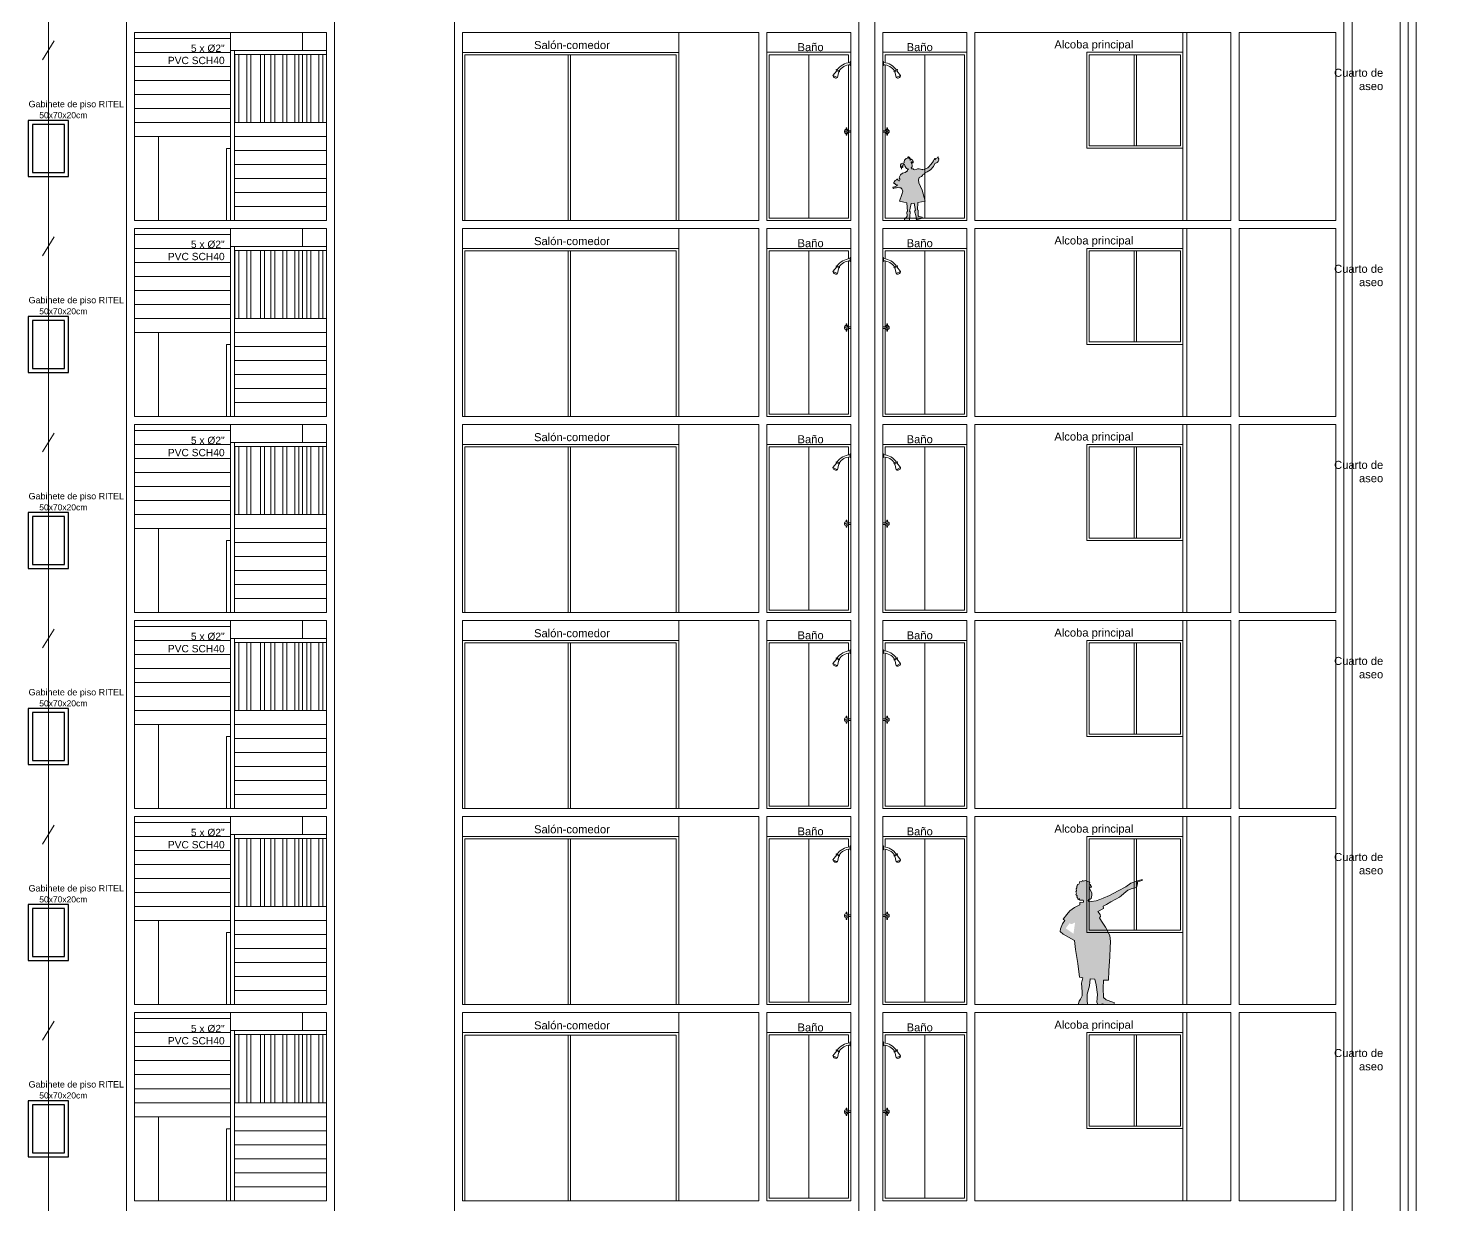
# Model space of a CAD drawing. Header units: metres. Extents: x 0 to 570, y -16 to 122.
# Drawn here: x 210.96 to 228.65, y 10.38 to 25.08 of the extents above; entities that cross this region are included whole.
import ezdxf

# ---------------------------------------------------------------- set-up
doc = ezdxf.new("R2010")
doc.units = ezdxf.units.M
doc.linetypes.add('ACAD_ISO02W100', pattern=[15, 12, -3])
for name, color, linetype, lineweight in [('ARQ-HATCH', 7, 'Continuous', 9), ('PRIMER PLANO', 252, 'Continuous', 9), ('PUERTAS Y VENTANAS EN FACHADA', 252, 'Continuous', 9), ('RITEL RED INTERNA', 1, 'Continuous', 13), ('SEGUNDO PLANO', 252, 'Continuous', 9), ('TERCER PLANO', 251, 'Continuous', 9)]:
    doc.layers.add(name, color=color, linetype=linetype, lineweight=lineweight)
for name, color, linetype in [('ARQ-PROYECCIONES', 252, 'ACAD_ISO02W100'), ('ARQ-TEXTO', 7, 'Continuous'), ('RITEL GABINETES', 30, 'Continuous')]:
    doc.layers.add(name, color=color, linetype=linetype)
doc.styles.get("Standard").update_dxf_attribs({"font": 'arial.ttf'})

# ---------------------------------------------------------------- blocks, each defined once
blk = doc.blocks.new('ducha')
at = {"layer": 'PRIMER PLANO', "linetype": 'ByBlock'}
for p, q in [((311.988, 158.738), (312.036, 158.798)), ((312.027, 158.802), (312.068, 158.783)), ((312.031, 158.811), (312.072, 158.792)), ((312.059, 158.787), (312.044, 158.712)), ((312.201, 158.912), (312.211, 158.912)), ((312.201, 158.863), (312.201, 158.912)), ((312.201, 158.863), (312.211, 158.863)), ((312.044, 158.712), (311.988, 158.738)), ((312.161, 158.083), (312.151, 158.083)), ((312.151, 158.063), (312.151, 158.083)), ((312.161, 158.063), (312.161, 158.083)), ((312.18, 158.048), (312.211, 158.048)), ((312.151, 158.012), (312.151, 157.993)), ((312.161, 157.993), (312.151, 157.993)), ((312.161, 158.012), (312.161, 157.993)), ((312.18, 158.028), (312.211, 158.028))]:
    blk.add_line(p, q, dxfattribs=at)
for radius in [0.026, 0.01]:
    blk.add_circle((312.156, 158.038), radius, dxfattribs=at)
for centre, radius, start, end in [((312.286, 158.683), 0.286, 153.3163, 155.3231), ((312.216, 158.686), 0.214, 94.1758, 145.6108), ((312.214, 158.687), 0.186, 93.9088, 144.0367), ((312.286, 158.683), 0.241, 152.9407, 155.3231), ((312.025, 158.743), 0.0375, 188.871, 301.7753)]:
    blk.add_arc(centre, radius, start, end, dxfattribs=at)
at = {"layer": 'PUERTAS Y VENTANAS EN FACHADA'}
for points in [[(311.161, 159.028), (312.211, 159.028)], [(311.191, 158.998), (312.181, 158.998)], [(311.191, 158.998), (311.191, 156.957)], [(311.686, 158.998), (311.686, 156.957)], [(312.181, 158.998), (312.181, 158.897)], [(312.181, 158.87), (312.181, 156.957)], [(311.191, 156.957), (312.181, 156.957)]]:
    blk.add_lwpolyline(points, dxfattribs=at)
blk = doc.blocks.new('VENTANAS HABITACIONES ALZADO')
at = {"layer": 'PUERTAS Y VENTANAS EN FACHADA'}
for p, q in [((153.567, 29.086), (153.567, 27.946)), ((153.597, 27.946), (153.597, 29.086))]:
    blk.add_line(p, q, dxfattribs=at)
at = {"layer": 'PUERTAS Y VENTANAS EN FACHADA', "linetype": 'ByBlock'}
blk.add_line((154.188, 27.916), (152.988, 27.916), dxfattribs=at)
at = {"layer": 'PUERTAS Y VENTANAS EN FACHADA'}
for points in [[(152.988, 29.116), (154.188, 29.116)], [(152.988, 27.916), (152.988, 29.116)], [(153.018, 29.086), (154.158, 29.086)], [(153.018, 29.086), (153.018, 27.946)], [(154.158, 29.086), (154.158, 27.946)], [(154.188, 29.116), (154.188, 27.916)], [(154.188, 27.916), (152.988, 27.916)], [(154.158, 27.946), (153.018, 27.946)]]:
    blk.add_lwpolyline(points, dxfattribs=at)
blk = doc.blocks.new('ventanal completo')
at = {"layer": 'PUERTAS Y VENTANAS EN FACHADA'}
for p, q in [((188.107, 17.773), (190.807, 17.773)), ((189.457, 17.743), (189.457, 15.673)), ((189.487, 15.673), (189.487, 17.743))]:
    blk.add_line(p, q, dxfattribs=at)
for points in [[(188.137, 15.673), (188.137, 17.743), (190.777, 17.743), (190.777, 15.673)], [(189.487, 15.673), (189.457, 15.673)]]:
    blk.add_lwpolyline(points, dxfattribs=at)
blk = doc.blocks.new('medio pasamanos')
at = {"layer": 'TERCER PLANO', "linetype": 'ByBlock'}
for p, q in [((202.591, 25.651), (201.441, 25.651)), ((202.591, 25.601), (201.441, 25.601)), ((201.445, 25.601), (201.445, 24.751)), ((201.495, 25.601), (201.495, 24.751)), ((201.495, 25.601), (201.495, 24.751)), ((201.595, 25.601), (201.595, 24.751)), ((201.595, 25.601), (201.595, 24.751)), ((201.645, 25.601), (201.645, 24.751)), ((201.645, 25.601), (201.645, 24.751)), ((201.765, 25.601), (201.765, 24.751)), ((201.815, 25.601), (201.815, 24.751)), ((201.895, 25.601), (201.895, 24.751)), ((201.945, 25.601), (201.945, 24.751)), ((202.045, 25.601), (202.045, 24.751)), ((202.095, 25.601), (202.095, 24.751)), ((202.195, 25.601), (202.195, 24.751)), ((202.245, 25.601), (202.245, 24.751)), ((202.345, 25.601), (202.345, 24.751)), ((202.395, 25.601), (202.395, 24.751)), ((202.495, 25.601), (202.495, 24.751)), ((202.545, 25.601), (202.545, 24.751))]:
    blk.add_line(p, q, dxfattribs=at)
blk = doc.blocks.new('gpe')
at = {"layer": 'RITEL GABINETES'}
for points in [[(19.73, 123.009), (19.73, 122.309), (20.23, 122.309), (20.23, 123.009)], [(19.78, 122.959), (19.78, 122.359), (20.18, 122.359), (20.18, 122.959)]]:
    blk.add_lwpolyline(points, close=True, dxfattribs=at)
at = {"layer": 'ARQ-TEXTO', "insert": (20.467, 123.112), "char_height": 0.0758, "attachment_point": 3}
blk.add_mtext_dynamic_manual_height_columns('\\A1;50x70x20cm', width=0.73495, gutter_width=7.742, heights=[0], dxfattribs=at)

msp = doc.modelspace()

# ---------------------------------------------------------------- hatches: boundary and pattern name
at = {"layer": 'ARQ-HATCH'}
h = msp.add_hatch(color=256, dxfattribs=at)
h.dxf.hatch_style = 1
h.paths.add_polyline_path([(222.082, 23.153), (222.079, 23.188), (222.085, 23.219), (222.115, 23.233), (222.128, 23.244), (222.134, 23.258), (222.151, 23.262), (222.151, 23.268), (222.186, 23.291), (222.23, 23.314), (222.265, 23.358), (222.281, 23.394), (222.31, 23.407), (222.325, 23.418), (222.333, 23.437), (222.332, 23.445), (222.327, 23.445), (222.331, 23.454), (222.327, 23.456), (222.323, 23.466), (222.326, 23.473), (222.322, 23.476), (222.315, 23.465), (222.296, 23.458), (222.284, 23.439), (222.285, 23.451), (222.278, 23.456), (222.275, 23.443), (222.267, 23.428), (222.253, 23.408), (222.228, 23.378), (222.207, 23.352), (222.193, 23.341), (222.148, 23.319), (222.134, 23.315), (222.131, 23.321), (222.121, 23.319), (222.104, 23.324), (222.086, 23.326), (222.065, 23.326), (222.057, 23.323), (222.028, 23.317), (222.015, 23.318), (222.015, 23.328), (222.011, 23.328), (221.999, 23.326), (221.989, 23.326), (221.988, 23.338), (222.001, 23.353), (221.998, 23.378), (221.988, 23.403), (221.985, 23.414), (221.989, 23.416), (221.992, 23.408), (222.001, 23.395), (222, 23.407), (222.006, 23.397), (222.001, 23.413), (222.008, 23.407), (222.004, 23.415), (222.018, 23.405), (222.007, 23.42), (222.015, 23.425), (222.004, 23.426), (222, 23.444), (221.988, 23.445), (221.979, 23.439), (221.973, 23.433), (221.973, 23.447), (221.965, 23.452), (221.985, 23.453), (221.958, 23.456), (221.976, 23.463), (221.958, 23.46), (221.97, 23.473), (221.955, 23.462), (221.963, 23.479), (221.952, 23.467), (221.949, 23.48), (221.946, 23.463), (221.944, 23.474), (221.939, 23.46), (221.923, 23.455), (221.902, 23.437), (221.899, 23.414), (221.899, 23.402), (221.895, 23.401), (221.892, 23.396), (221.88, 23.399), (221.863, 23.391), (221.855, 23.377), (221.854, 23.36), (221.858, 23.34), (221.861, 23.357), (221.866, 23.323), (221.868, 23.352), (221.873, 23.342), (221.872, 23.358), (221.875, 23.348), (221.876, 23.363), (221.884, 23.345), (221.882, 23.37), (221.885, 23.375), (221.893, 23.387), (221.899, 23.381), (221.904, 23.38), (221.907, 23.363), (221.919, 23.345), (221.93, 23.33), (221.947, 23.328), (221.955, 23.319), (221.945, 23.318), (221.937, 23.308), (221.943, 23.301), (221.913, 23.281), (221.88, 23.275), (221.853, 23.254), (221.842, 23.227), (221.838, 23.212), (221.847, 23.203), (221.844, 23.197), (221.846, 23.188), (221.836, 23.174), (221.832, 23.183), (221.822, 23.187), (221.82, 23.194), (221.816, 23.198), (221.81, 23.197), (221.806, 23.194), (221.805, 23.189), (221.797, 23.187), (221.787, 23.181), (221.779, 23.171), (221.776, 23.161), (221.77, 23.157), (221.769, 23.15), (221.772, 23.144), (221.778, 23.144), (221.781, 23.145), (221.79, 23.133), (221.797, 23.13), (221.805, 23.129), (221.815, 23.127), (221.802, 23.114), (221.778, 23.103), (221.76, 23.1), (221.759, 23.093), (221.767, 23.082), (221.782, 23.088), (221.805, 23.089), (221.822, 23.095), (221.846, 23.09), (221.856, 23.091), (221.869, 23.077), (221.881, 23.047), (221.869, 23.008), (221.843, 22.924), (221.894, 22.911), (221.933, 22.903), (221.939, 22.796), (221.931, 22.79), (221.936, 22.737), (221.926, 22.721), (221.902, 22.7), (221.903, 22.684), (221.954, 22.683), (221.967, 22.686), (221.969, 22.727), (221.975, 22.793), (221.968, 22.794), (221.973, 22.836), (221.985, 22.895), (222.024, 22.897), (222.039, 22.806), (222.03, 22.802), (222.048, 22.726), (222.049, 22.704), (222.059, 22.692), (222.081, 22.698), (222.128, 22.713), (222.125, 22.725), (222.084, 22.731), (222.075, 22.74), (222.075, 22.813), (222.066, 22.814), (222.07, 22.905), (222.161, 22.922), (222.124, 23.062)])
h = msp.add_hatch(color=256, dxfattribs=at)
h.dxf.hatch_style = 1
h.paths.add_polyline_path([(224.04, 13.574), (224.027, 13.684), (223.884, 13.763), (223.849, 13.798), (223.851, 13.832), (223.877, 13.894), (223.908, 13.934), (223.886, 13.951), (223.93, 14.008), (223.97, 14.057), (224.027, 14.096), (224.093, 14.131), (224.093, 14.158), (224.141, 14.162), (224.141, 14.174), (224.135, 14.188), (224.125, 14.189), (224.096, 14.19), (224.092, 14.203), (224.081, 14.208), (224.085, 14.194), (224.068, 14.2), (224.067, 14.218), (224.056, 14.231), (224.059, 14.243), (224.045, 14.261), (224.053, 14.275), (224.044, 14.293), (224.054, 14.307), (224.049, 14.33), (224.057, 14.343), (224.057, 14.366), (224.06, 14.363), (224.064, 14.386), (224.081, 14.39), (224.091, 14.405), (224.095, 14.423), (224.118, 14.419), (224.128, 14.433), (224.144, 14.427), (224.16, 14.435), (224.193, 14.422), (224.218, 14.415), (224.211, 14.393), (224.229, 14.386), (224.228, 14.37), (224.241, 14.359), (224.233, 14.347), (224.213, 14.354), (224.214, 14.339), (224.245, 14.278), (224.245, 14.251), (224.236, 14.21), (224.225, 14.201), (224.208, 14.196), (224.2, 14.186), (224.202, 14.172), (224.216, 14.175), (224.235, 14.172), (224.3, 14.182), (224.344, 14.196), (224.386, 14.213), (224.465, 14.247), (224.573, 14.306), (224.67, 14.355), (224.731, 14.4), (224.801, 14.425), (224.871, 14.448), (224.873, 14.436), (224.814, 14.416), (224.814, 14.391), (224.801, 14.348), (224.749, 14.333), (224.695, 14.312), (224.644, 14.271), (224.611, 14.244), (224.591, 14.227), (224.544, 14.2), (224.483, 14.168), (224.426, 14.135), (224.386, 14.114), (224.388, 14.085), (224.318, 14.049), (224.35, 14.009), (224.352, 13.986), (224.339, 13.966), (224.366, 13.928), (224.413, 13.851), (224.47, 13.745), (224.479, 13.671), (224.475, 13.592), (224.47, 13.486), (224.457, 13.306), (224.453, 13.189), (224.39, 13.189), (224.386, 13.087), (224.391, 12.973), (224.422, 12.942), (224.505, 12.916), (224.526, 12.904), (224.521, 12.887), (224.405, 12.885), (224.373, 12.895), (224.358, 12.884), (224.318, 12.884), (224.308, 12.912), (224.31, 12.962), (224.315, 13.008), (224.299, 13.131), (224.281, 13.202), (224.224, 13.206), (224.215, 13.118), (224.185, 13.012), (224.185, 12.929), (224.188, 12.895), (224.187, 12.883), (224.078, 12.883), (224.079, 12.899), (224.087, 12.925), (224.103, 12.953), (224.122, 12.995), (224.124, 13.042), (224.117, 13.15), (224.133, 13.22), (224.089, 13.228), (224.071, 13.399)])
h.paths.add_polyline_path([(224.015, 13.77), (224.035, 13.909), (223.992, 13.889), (223.965, 13.899), (223.918, 13.836)], flags=16)

# ---------------------------------------------------------------- linework, layer by layer
at = {"layer": 'PRIMER PLANO'}
for points in [[(226.083, 0.533), (226.083, -1.817), (225.983, -1.817), (225.983, 0.533), (222.782, 0.533), (222.782, -1.817), (222.682, -1.817), (222.682, 0.533), (221.632, 0.533), (221.632, -1.817), (221.532, -1.817), (221.532, 47.783), (221.632, 47.783), (221.632, 47.483), (228.198, 47.483), (228.198, 48.183), (228.298, 48.183), (228.298, 48.183), (228.298, -1.817)], [(214.783, 48.083), (214.783, -1.817), (214.683, -1.817), (214.683, 0.533), (212.283, 0.533), (212.283, -1.817), (212.183, -1.817), (212.183, -1.717), (212.183, 48.083)], [(221.332, 48.083), (221.332, -1.817), (221.232, -1.817), (221.232, 0.533), (220.183, 0.533), (220.183, -1.817), (220.083, -1.817), (220.083, 0.533), (216.382, 0.533), (216.382, -1.817), (216.282, -1.817), (216.282, 48.083)], [(228.198, -1.817), (228.198, 47.283), (227.394, 47.283), (227.394, 0.533), (226.083, 0.533)], [(227.496, -0.467), (227.496, 45.233)], [(228.096, 45.233), (228.096, -0.467)], [(225.382, 25.033), (225.382, 22.683)], [(225.432, 25.033), (225.432, 22.683)], [(221.939, 23.46), (221.923, 23.455), (221.902, 23.437), (221.899, 23.414), (221.899, 23.402), (221.895, 23.401), (221.892, 23.396), (221.88, 23.399), (221.863, 23.391), (221.855, 23.377), (221.854, 23.36), (221.858, 23.34), (221.861, 23.357), (221.866, 23.323), (221.868, 23.352), (221.873, 23.342), (221.872, 23.358), (221.875, 23.348), (221.876, 23.363), (221.884, 23.345), (221.882, 23.37), (221.885, 23.375), (221.893, 23.387), (221.899, 23.381), (221.904, 23.38), (221.907, 23.363), (221.919, 23.345), (221.93, 23.33), (221.947, 23.328), (221.955, 23.319), (221.945, 23.318), (221.937, 23.308), (221.943, 23.301), (221.913, 23.281), (221.88, 23.275), (221.853, 23.254), (221.842, 23.227), (221.838, 23.212), (221.847, 23.203), (221.844, 23.197), (221.846, 23.188), (221.836, 23.174), (221.832, 23.183), (221.822, 23.187), (221.82, 23.194), (221.816, 23.198), (221.81, 23.197), (221.806, 23.194), (221.805, 23.189), (221.797, 23.187), (221.787, 23.181), (221.779, 23.171), (221.776, 23.161), (221.77, 23.157), (221.769, 23.15), (221.772, 23.144), (221.778, 23.144), (221.781, 23.145), (221.79, 23.133), (221.797, 23.13), (221.805, 23.129), (221.815, 23.127), (221.802, 23.114), (221.778, 23.103), (221.76, 23.1), (221.759, 23.093), (221.767, 23.082), (221.782, 23.088), (221.805, 23.089), (221.822, 23.095), (221.846, 23.09), (221.856, 23.091), (221.869, 23.077), (221.881, 23.047), (221.869, 23.008), (221.843, 22.924), (221.894, 22.911), (221.933, 22.903), (221.939, 22.796), (221.931, 22.79), (221.936, 22.737), (221.926, 22.721), (221.902, 22.7), (221.903, 22.684), (221.954, 22.683), (221.967, 22.686), (221.969, 22.727), (221.975, 22.793), (221.968, 22.794), (221.973, 22.836), (221.985, 22.895), (222.024, 22.897), (222.039, 22.806), (222.03, 22.802), (222.048, 22.726), (222.049, 22.704), (222.059, 22.692), (222.081, 22.698), (222.128, 22.713), (222.125, 22.725), (222.084, 22.731), (222.075, 22.74), (222.075, 22.813), (222.066, 22.814), (222.07, 22.905), (222.161, 22.922), (222.124, 23.062), (222.082, 23.153), (222.079, 23.188), (222.085, 23.219), (222.115, 23.233), (222.128, 23.244), (222.134, 23.258), (222.151, 23.262), (222.151, 23.268), (222.186, 23.291), (222.23, 23.314), (222.265, 23.358), (222.281, 23.394), (222.31, 23.407), (222.325, 23.418), (222.333, 23.437), (222.332, 23.445), (222.327, 23.445), (222.331, 23.454), (222.327, 23.456), (222.323, 23.466), (222.326, 23.473), (222.322, 23.476), (222.315, 23.465), (222.296, 23.458), (222.284, 23.439), (222.285, 23.451), (222.278, 23.456), (222.275, 23.443), (222.267, 23.428), (222.253, 23.408), (222.228, 23.378), (222.207, 23.352), (222.193, 23.341), (222.148, 23.319), (222.134, 23.315), (222.131, 23.321), (222.121, 23.319), (222.104, 23.324), (222.086, 23.326), (222.065, 23.326), (222.057, 23.323), (222.028, 23.317), (222.015, 23.318), (222.015, 23.328), (222.011, 23.328), (221.999, 23.326), (221.989, 23.326), (221.988, 23.338), (222.001, 23.353), (221.998, 23.378), (221.988, 23.403), (221.985, 23.414), (221.989, 23.416), (221.992, 23.408), (222.001, 23.395), (222, 23.407), (222.006, 23.397), (222.001, 23.413), (222.008, 23.407), (222.004, 23.415), (222.018, 23.405), (222.007, 23.42), (222.015, 23.425), (222.004, 23.426), (222, 23.444), (221.988, 23.445), (221.979, 23.439), (221.973, 23.433), (221.973, 23.447), (221.965, 23.452), (221.985, 23.453), (221.958, 23.456), (221.976, 23.463), (221.958, 23.46), (221.97, 23.473), (221.955, 23.462), (221.963, 23.479), (221.952, 23.467), (221.949, 23.48), (221.946, 23.463), (221.944, 23.474), (221.939, 23.46)], [(225.382, 22.583), (225.382, 20.233)], [(225.432, 22.583), (225.432, 20.233)], [(225.382, 20.133), (225.382, 17.783)], [(225.432, 20.133), (225.432, 17.783)], [(225.382, 17.683), (225.382, 15.333)], [(225.432, 17.683), (225.432, 15.333)], [(225.382, 15.233), (225.382, 12.883)], [(225.432, 15.233), (225.432, 12.883)], [(225.382, 12.783), (225.382, 10.433)], [(225.432, 12.783), (225.432, 10.433)]]:
    msp.add_lwpolyline(points, dxfattribs=at)
for points in [[(214.683, 25.033), (212.283, 25.033), (212.283, 22.683), (214.683, 22.683)], [(216.382, 25.033), (220.083, 25.033), (220.083, 22.683), (216.382, 22.683)], [(220.183, 25.033), (221.232, 25.033), (221.232, 22.683), (220.183, 22.683)], [(222.682, 25.033), (221.632, 25.033), (221.632, 22.683), (222.682, 22.683)], [(225.983, 25.033), (222.782, 25.033), (222.782, 22.683), (225.983, 22.683)], [(227.294, 25.033), (226.083, 25.033), (226.083, 22.683), (227.294, 22.683)], [(214.683, 22.583), (212.283, 22.583), (212.283, 20.233), (214.683, 20.233)], [(216.382, 22.583), (220.083, 22.583), (220.083, 20.233), (216.382, 20.233)], [(220.183, 22.583), (221.232, 22.583), (221.232, 20.233), (220.183, 20.233)], [(222.682, 22.583), (221.632, 22.583), (221.632, 20.233), (222.682, 20.233)], [(225.983, 22.583), (222.782, 22.583), (222.782, 20.233), (225.983, 20.233)], [(227.294, 22.583), (226.083, 22.583), (226.083, 20.233), (227.294, 20.233)], [(214.683, 20.133), (212.283, 20.133), (212.283, 17.783), (214.683, 17.783)], [(216.382, 20.133), (220.083, 20.133), (220.083, 17.783), (216.382, 17.783)], [(220.183, 20.133), (221.232, 20.133), (221.232, 17.783), (220.183, 17.783)], [(222.682, 20.133), (221.632, 20.133), (221.632, 17.783), (222.682, 17.783)], [(225.983, 20.133), (222.782, 20.133), (222.782, 17.783), (225.983, 17.783)], [(227.294, 20.133), (226.083, 20.133), (226.083, 17.783), (227.294, 17.783)], [(214.683, 17.683), (212.283, 17.683), (212.283, 15.333), (214.683, 15.333)], [(216.382, 17.683), (220.083, 17.683), (220.083, 15.333), (216.382, 15.333)], [(220.183, 17.683), (221.232, 17.683), (221.232, 15.333), (220.183, 15.333)], [(222.682, 17.683), (221.632, 17.683), (221.632, 15.333), (222.682, 15.333)], [(225.983, 17.683), (222.782, 17.683), (222.782, 15.333), (225.983, 15.333)], [(227.294, 17.683), (226.083, 17.683), (226.083, 15.333), (227.294, 15.333)], [(214.683, 15.233), (212.283, 15.233), (212.283, 12.883), (214.683, 12.883)], [(216.382, 15.233), (220.083, 15.233), (220.083, 12.883), (216.382, 12.883)], [(220.183, 15.233), (221.232, 15.233), (221.232, 12.883), (220.183, 12.883)], [(222.682, 15.233), (221.632, 15.233), (221.632, 12.883), (222.682, 12.883)], [(225.983, 15.233), (222.782, 15.233), (222.782, 12.883), (225.983, 12.883)], [(227.294, 15.233), (226.083, 15.233), (226.083, 12.883), (227.294, 12.883)], [(224.213, 14.354), (224.214, 14.339), (224.245, 14.278), (224.245, 14.251), (224.236, 14.21), (224.225, 14.201), (224.208, 14.196), (224.2, 14.186), (224.202, 14.172), (224.216, 14.175), (224.235, 14.172), (224.3, 14.182), (224.344, 14.196), (224.386, 14.213), (224.465, 14.247), (224.573, 14.306), (224.67, 14.355), (224.731, 14.4), (224.801, 14.425), (224.871, 14.448), (224.873, 14.436), (224.814, 14.416), (224.814, 14.391), (224.801, 14.348), (224.749, 14.333), (224.695, 14.312), (224.644, 14.271), (224.611, 14.244), (224.591, 14.227), (224.544, 14.2), (224.483, 14.168), (224.426, 14.135), (224.386, 14.114), (224.388, 14.085), (224.318, 14.049), (224.35, 14.009), (224.352, 13.986), (224.339, 13.966), (224.366, 13.928), (224.413, 13.851), (224.47, 13.745), (224.479, 13.671), (224.475, 13.592), (224.47, 13.486), (224.457, 13.306), (224.453, 13.189), (224.39, 13.189), (224.386, 13.087), (224.391, 12.973), (224.422, 12.942), (224.505, 12.916), (224.526, 12.904), (224.521, 12.887), (224.405, 12.885), (224.373, 12.895), (224.358, 12.884), (224.318, 12.884), (224.308, 12.912), (224.31, 12.962), (224.315, 13.008), (224.299, 13.131), (224.281, 13.202), (224.224, 13.206), (224.215, 13.118), (224.185, 13.012), (224.185, 12.929), (224.188, 12.895), (224.187, 12.883), (224.078, 12.883), (224.079, 12.899), (224.087, 12.925), (224.103, 12.953), (224.122, 12.995), (224.124, 13.042), (224.117, 13.15), (224.133, 13.22), (224.089, 13.228), (224.071, 13.399), (224.04, 13.574), (224.027, 13.684), (223.884, 13.763), (223.849, 13.798), (223.851, 13.832), (223.877, 13.894), (223.908, 13.934), (223.886, 13.951), (223.93, 14.008), (223.97, 14.057), (224.027, 14.096), (224.093, 14.131), (224.093, 14.158), (224.141, 14.162), (224.141, 14.174), (224.135, 14.188), (224.125, 14.189), (224.096, 14.19), (224.092, 14.203), (224.081, 14.208), (224.085, 14.194), (224.068, 14.2), (224.067, 14.218), (224.056, 14.231), (224.059, 14.243), (224.045, 14.261), (224.053, 14.275), (224.044, 14.293), (224.054, 14.307), (224.049, 14.33), (224.057, 14.343), (224.057, 14.366), (224.06, 14.363), (224.064, 14.386), (224.081, 14.39), (224.091, 14.405), (224.095, 14.423), (224.118, 14.419), (224.128, 14.433), (224.144, 14.427), (224.16, 14.435), (224.193, 14.422), (224.218, 14.415), (224.211, 14.393), (224.229, 14.386), (224.228, 14.37), (224.241, 14.359), (224.233, 14.347), (224.213, 14.354)], [(214.683, 12.783), (212.283, 12.783), (212.283, 10.433), (214.683, 10.433)], [(216.382, 12.783), (220.083, 12.783), (220.083, 10.433), (216.382, 10.433)], [(220.183, 12.783), (221.232, 12.783), (221.232, 10.433), (220.183, 10.433)], [(222.682, 12.783), (221.632, 12.783), (221.632, 10.433), (222.682, 10.433)], [(225.983, 12.783), (222.782, 12.783), (222.782, 10.433), (225.983, 10.433)], [(227.294, 12.783), (226.083, 12.783), (226.083, 10.433), (227.294, 10.433)]]:
    msp.add_lwpolyline(points, close=True, dxfattribs=at)
at = {"layer": 'RITEL RED INTERNA'}
for p, q in [((211.28, 24.926), (211.132, 24.69)), ((211.28, 22.476), (211.132, 22.24)), ((211.28, 20.026), (211.132, 19.79)), ((211.28, 17.576), (211.132, 17.34)), ((211.28, 15.126), (211.132, 14.89)), ((211.28, 12.676), (211.132, 12.44))]:
    msp.add_line(p, q, dxfattribs=at)
for points in [[(240.71, 47.606), (211.206, 47.605), (211.206, -2.654)], [(211.206, 25.683), (211.206, 23.933)], [(211.206, 23.233), (211.206, 21.483)], [(211.206, 20.783), (211.206, 19.033)], [(211.206, 18.333), (211.206, 16.583)], [(211.206, 15.883), (211.206, 14.133)], [(211.206, 13.433), (211.206, 11.683)], [(211.206, 10.983), (211.206, 9.233)]]:
    msp.add_lwpolyline(points, dxfattribs=at)
at = {"layer": 'SEGUNDO PLANO'}
for points in [[(219.082, 25.033), (219.082, 22.683)], [(213.483, 22.683), (213.483, 23.583), (213.433, 23.583), (213.433, 22.683)], [(219.082, 22.583), (219.082, 20.233)], [(213.483, 20.233), (213.483, 21.133), (213.433, 21.133), (213.433, 20.233)], [(219.082, 20.133), (219.082, 17.783)], [(213.483, 17.783), (213.483, 18.683), (213.433, 18.683), (213.433, 17.783)], [(219.082, 17.683), (219.082, 15.333)], [(213.483, 15.333), (213.483, 16.233), (213.433, 16.233), (213.433, 15.333)], [(219.082, 15.233), (219.082, 12.883)], [(213.483, 12.883), (213.483, 13.783), (213.433, 13.783), (213.433, 12.883)], [(219.082, 12.783), (219.082, 10.433)], [(213.483, 10.433), (213.483, 11.333), (213.433, 11.333), (213.433, 10.433)]]:
    msp.add_lwpolyline(points, dxfattribs=at)
at = {"layer": 'TERCER PLANO'}
for points in [[(212.283, 24.958), (213.483, 24.958)], [(213.483, 22.683), (213.483, 25.033)], [(214.383, 25.033), (214.383, 24.808)], [(212.283, 24.783), (213.483, 24.783)], [(213.483, 23.908), (213.483, 24.808), (213.533, 24.808), (213.533, 22.683)], [(212.283, 24.608), (213.483, 24.608)], [(214.383, 24.758), (214.383, 23.908)], [(212.283, 24.433), (213.483, 24.433)], [(212.283, 24.258), (213.483, 24.258)], [(212.283, 24.083), (213.483, 24.083)], [(212.283, 23.908), (213.483, 23.908)], [(213.533, 23.908), (214.683, 23.908)], [(212.283, 23.733), (213.483, 23.733)], [(212.583, 23.733), (212.583, 22.683)], [(213.533, 23.733), (214.683, 23.733)], [(213.533, 23.558), (214.683, 23.558)], [(213.533, 23.383), (214.683, 23.383)], [(213.533, 23.208), (214.683, 23.208)], [(213.533, 23.033), (214.683, 23.033)], [(213.533, 22.858), (214.683, 22.858)], [(212.283, 22.508), (213.483, 22.508)], [(213.483, 20.233), (213.483, 22.583)], [(214.383, 22.583), (214.383, 22.358)], [(212.283, 22.333), (213.483, 22.333)], [(213.483, 21.458), (213.483, 22.358), (213.533, 22.358), (213.533, 20.233)], [(214.383, 22.308), (214.383, 21.458)], [(212.283, 22.158), (213.483, 22.158)], [(212.283, 21.983), (213.483, 21.983)], [(212.283, 21.808), (213.483, 21.808)], [(212.283, 21.633), (213.483, 21.633)], [(212.283, 21.458), (213.483, 21.458)], [(213.533, 21.458), (214.683, 21.458)], [(212.283, 21.283), (213.483, 21.283)], [(212.583, 21.283), (212.583, 20.233)], [(213.533, 21.283), (214.683, 21.283)], [(213.533, 21.108), (214.683, 21.108)], [(213.533, 20.933), (214.683, 20.933)], [(213.533, 20.758), (214.683, 20.758)], [(213.533, 20.583), (214.683, 20.583)], [(213.533, 20.408), (214.683, 20.408)], [(212.283, 20.058), (213.483, 20.058)], [(213.483, 17.783), (213.483, 20.133)], [(214.383, 20.133), (214.383, 19.908)], [(212.283, 19.883), (213.483, 19.883)], [(213.483, 19.008), (213.483, 19.908), (213.533, 19.908), (213.533, 17.783)], [(214.383, 19.858), (214.383, 19.008)], [(212.283, 19.708), (213.483, 19.708)], [(212.283, 19.533), (213.483, 19.533)], [(212.283, 19.358), (213.483, 19.358)], [(212.283, 19.183), (213.483, 19.183)], [(212.283, 19.008), (213.483, 19.008)], [(213.533, 19.008), (214.683, 19.008)], [(212.283, 18.833), (213.483, 18.833)], [(212.583, 18.833), (212.583, 17.783)], [(213.533, 18.833), (214.683, 18.833)], [(213.533, 18.658), (214.683, 18.658)], [(213.533, 18.483), (214.683, 18.483)], [(213.533, 18.308), (214.683, 18.308)], [(213.533, 18.133), (214.683, 18.133)], [(213.533, 17.958), (214.683, 17.958)], [(212.283, 17.608), (213.483, 17.608)], [(213.483, 15.333), (213.483, 17.683)], [(214.383, 17.683), (214.383, 17.458)], [(212.283, 17.433), (213.483, 17.433)], [(213.483, 16.558), (213.483, 17.458), (213.533, 17.458), (213.533, 15.333)], [(214.383, 17.408), (214.383, 16.558)], [(212.283, 17.258), (213.483, 17.258)], [(212.283, 17.083), (213.483, 17.083)], [(212.283, 16.908), (213.483, 16.908)], [(212.283, 16.733), (213.483, 16.733)], [(212.283, 16.558), (213.483, 16.558)], [(213.533, 16.558), (214.683, 16.558)], [(212.283, 16.383), (213.483, 16.383)], [(212.583, 16.383), (212.583, 15.333)], [(213.533, 16.383), (214.683, 16.383)], [(213.533, 16.208), (214.683, 16.208)], [(213.533, 16.033), (214.683, 16.033)], [(213.533, 15.858), (214.683, 15.858)], [(213.533, 15.683), (214.683, 15.683)], [(213.533, 15.508), (214.683, 15.508)], [(213.483, 12.883), (213.483, 15.233)], [(214.383, 15.233), (214.383, 15.008)], [(212.283, 15.158), (213.483, 15.158)], [(212.283, 14.983), (213.483, 14.983)], [(213.483, 14.108), (213.483, 15.008), (213.533, 15.008), (213.533, 12.883)], [(214.383, 14.958), (214.383, 14.108)], [(212.283, 14.808), (213.483, 14.808)], [(212.283, 14.633), (213.483, 14.633)], [(212.283, 14.458), (213.483, 14.458)], [(212.283, 14.283), (213.483, 14.283)], [(212.283, 14.108), (213.483, 14.108)], [(213.533, 14.108), (214.683, 14.108)], [(212.283, 13.933), (213.483, 13.933)], [(212.583, 13.933), (212.583, 12.883)], [(213.533, 13.933), (214.683, 13.933)], [(213.533, 13.758), (214.683, 13.758)], [(213.533, 13.583), (214.683, 13.583)], [(213.533, 13.408), (214.683, 13.408)], [(213.533, 13.233), (214.683, 13.233)], [(213.533, 13.058), (214.683, 13.058)], [(213.483, 10.433), (213.483, 12.783)], [(214.383, 12.783), (214.383, 12.558)], [(212.283, 12.708), (213.483, 12.708)], [(212.283, 12.533), (213.483, 12.533)], [(213.483, 11.658), (213.483, 12.558), (213.533, 12.558), (213.533, 10.433)], [(214.383, 12.508), (214.383, 11.658)], [(212.283, 12.358), (213.483, 12.358)], [(212.283, 12.183), (213.483, 12.183)], [(212.283, 12.008), (213.483, 12.008)], [(212.283, 11.833), (213.483, 11.833)], [(212.283, 11.658), (213.483, 11.658)], [(213.533, 11.658), (214.683, 11.658)], [(212.283, 11.483), (213.483, 11.483)], [(212.583, 11.483), (212.583, 10.433)], [(213.533, 11.483), (214.683, 11.483)], [(213.533, 11.308), (214.683, 11.308)], [(213.533, 11.133), (214.683, 11.133)], [(213.533, 10.958), (214.683, 10.958)], [(213.533, 10.783), (214.683, 10.783)], [(213.533, 10.608), (214.683, 10.608)]]:
    msp.add_lwpolyline(points, dxfattribs=at)

# ---------------------------------------------------------------- block references
at = {"layer": 'ARQ-PROYECCIONES', "xscale": -1}
for p in [(407.189, 7.01), (407.189, 4.56), (407.189, 2.11), (407.189, -0.34), (407.189, -2.79), (407.189, -5.24)]:
    msp.add_blockref('ventanal completo', p, dxfattribs=at)
at = {"layer": 'PRIMER PLANO', "xscale": -1}
for p in [(378.37, -4.332), (378.37, -6.782), (378.37, -9.232), (378.37, -11.682), (378.37, -14.132), (378.37, -16.582)]:
    msp.add_blockref('VENTANAS HABITACIONES ALZADO', p, dxfattribs=at)
at = {"layer": 'PRIMER PLANO'}
for p in [(191.226, -99.076), (191.226, -101.526), (191.226, -103.976), (191.226, -106.426), (191.226, -108.876), (191.226, -111.326)]:
    msp.add_blockref('gpe', p, dxfattribs=at)
at = {"layer": 'PUERTAS Y VENTANAS EN FACHADA'}
for p in [(-90.978, -134.244), (-90.978, -136.694), (-90.978, -139.144), (-90.978, -141.594), (-90.978, -144.044), (-90.978, -146.494)]:
    msp.add_blockref('ducha', p, dxfattribs=at)
at = {"layer": 'PUERTAS Y VENTANAS EN FACHADA', "xscale": -1}
for p in [(533.843, -134.244), (533.843, -136.694), (533.843, -139.144), (533.843, -141.594), (533.843, -144.044), (533.843, -146.494)]:
    msp.add_blockref('ducha', p, dxfattribs=at)
at = {"layer": 'TERCER PLANO'}
for p in [(12.092, -0.843), (12.092, -3.293), (12.092, -5.743), (12.092, -8.193), (12.092, -10.643), (12.092, -13.093)]:
    msp.add_blockref('medio pasamanos', p, dxfattribs=at)

# ---------------------------------------------------------------- texts
at = {"layer": 'ARQ-TEXTO'}
for s, width, gutter_width, insert, char_height, attachment_point in [('\\A1;5 x Ø2" \\PPVC SCH40', 2.11243, 7.619, (213.409, 24.88), 0.09143, 3), ('Salón-comedor', 2.45839, 12.5, (218.222, 24.823), 0.1, 9), ('Baño', 2.45839, 12.5, (220.567, 24.797), 0.1, 7), ('Baño', 2.45839, 12.5, (222.257, 24.797), 0.1, 9), ('Alcoba principal', 2.45839, 12.5, (224.762, 24.802), 0.1, 9), ('Cuarto de\\Paseo{\\H1.80462x; }', 2.45839, 12.5, (227.885, 24.31), 0.1, 9), ('Gabinete de piso RITEL', 2.45839, 12.5, (210.959, 24.073), 0.08, 7), ('Salón-comedor', 2.45839, 12.5, (218.222, 22.373), 0.1, 9), ('Alcoba principal', 2.45839, 12.5, (224.762, 22.352), 0.1, 9), ('\\A1;5 x Ø2" \\PPVC SCH40', 2.11243, 7.619, (213.409, 22.43), 0.09143, 3), ('Baño', 2.45839, 12.5, (220.567, 22.347), 0.1, 7), ('Baño', 2.45839, 12.5, (222.257, 22.347), 0.1, 9), ('Cuarto de\\Paseo{\\H1.80462x; }', 2.45839, 12.5, (227.885, 21.86), 0.1, 9), ('Gabinete de piso RITEL', 2.45839, 12.5, (210.959, 21.623), 0.08, 7), ('Salón-comedor', 2.45839, 12.5, (218.222, 19.923), 0.1, 9), ('Baño', 2.45839, 12.5, (220.567, 19.897), 0.1, 7), ('Baño', 2.45839, 12.5, (222.257, 19.897), 0.1, 9), ('Alcoba principal', 2.45839, 12.5, (224.762, 19.902), 0.1, 9), ('\\A1;5 x Ø2" \\PPVC SCH40', 2.11243, 7.619, (213.409, 19.98), 0.09143, 3), ('Cuarto de\\Paseo{\\H1.80462x; }', 2.45839, 12.5, (227.885, 19.41), 0.1, 9), ('Gabinete de piso RITEL', 2.45839, 12.5, (210.959, 19.173), 0.08, 7), ('\\A1;5 x Ø2" \\PPVC SCH40', 2.11243, 7.619, (213.409, 17.53), 0.09143, 3), ('Salón-comedor', 2.45839, 12.5, (218.222, 17.473), 0.1, 9), ('Baño', 2.45839, 12.5, (220.567, 17.447), 0.1, 7), ('Baño', 2.45839, 12.5, (222.257, 17.447), 0.1, 9), ('Alcoba principal', 2.45839, 12.5, (224.762, 17.452), 0.1, 9), ('Cuarto de\\Paseo{\\H1.80462x; }', 2.45839, 12.5, (227.885, 16.96), 0.1, 9), ('Gabinete de piso RITEL', 2.45839, 12.5, (210.959, 16.723), 0.08, 7), ('\\A1;5 x Ø2" \\PPVC SCH40', 2.11243, 7.619, (213.409, 15.08), 0.09143, 3), ('Salón-comedor', 2.45839, 12.5, (218.222, 15.023), 0.1, 9), ('Baño', 2.45839, 12.5, (220.567, 14.997), 0.1, 7), ('Baño', 2.45839, 12.5, (222.257, 14.997), 0.1, 9), ('Alcoba principal', 2.45839, 12.5, (224.762, 15.002), 0.1, 9), ('Cuarto de\\Paseo{\\H1.80462x; }', 2.45839, 12.5, (227.885, 14.51), 0.1, 9), ('Gabinete de piso RITEL', 2.45839, 12.5, (210.959, 14.273), 0.08, 7), ('\\A1;5 x Ø2" \\PPVC SCH40', 2.11243, 7.619, (213.409, 12.63), 0.09143, 3), ('Salón-comedor', 2.45839, 12.5, (218.222, 12.573), 0.1, 9), ('Baño', 2.45839, 12.5, (220.567, 12.547), 0.1, 7), ('Baño', 2.45839, 12.5, (222.257, 12.547), 0.1, 9), ('Alcoba principal', 2.45839, 12.5, (224.762, 12.552), 0.1, 9), ('Cuarto de\\Paseo{\\H1.80462x; }', 2.45839, 12.5, (227.885, 12.06), 0.1, 9), ('Gabinete de piso RITEL', 2.45839, 12.5, (210.959, 11.823), 0.08, 7)]:
    msp.add_mtext_dynamic_manual_height_columns(s, width=width, gutter_width=gutter_width, heights=[0], dxfattribs=dict(at, insert=insert, char_height=char_height, attachment_point=attachment_point))

doc.saveas('drawing.dxf')
